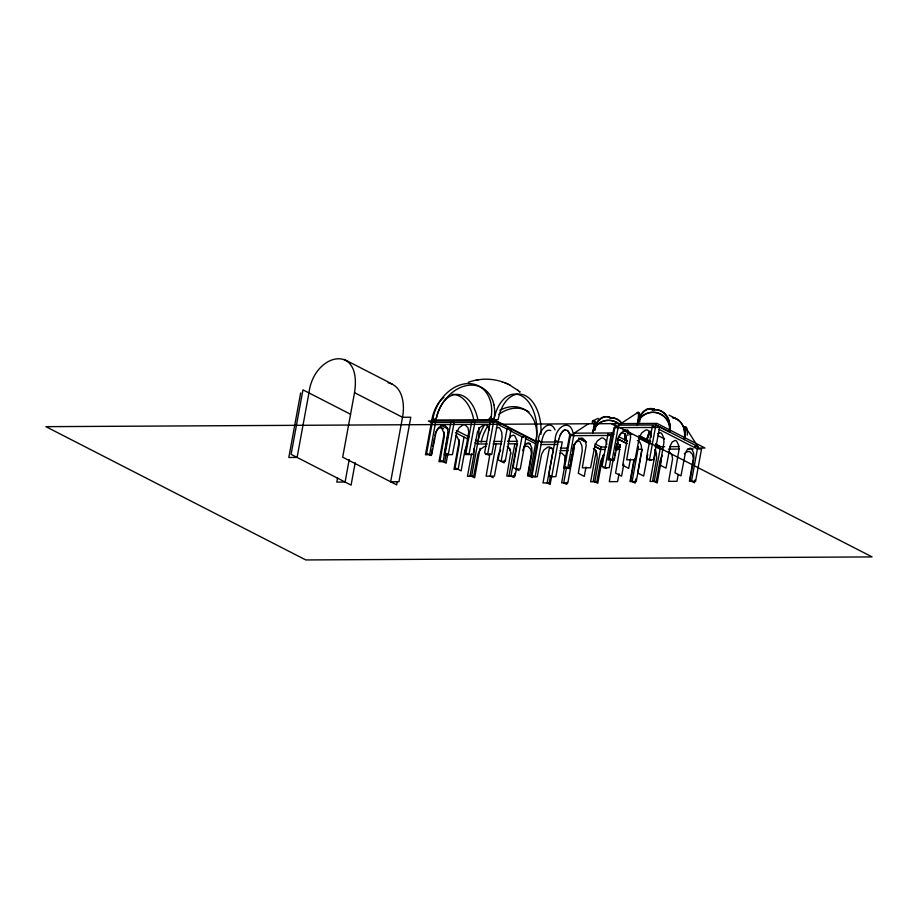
<?xml version="1.0" encoding="UTF-8"?>
<svg xmlns="http://www.w3.org/2000/svg" width="918" height="918" viewBox="0 0 918 918"><rect width="100%" height="100%" fill="white"/><g stroke="black" fill="none" stroke-linecap="round" stroke-linejoin="round"><path stroke-width="1.38" d="M490.017 453.607L486.115 476.19L494.4 476.144L498.233 455.408L500.585 450.038M516.547 468.1L515.09 476.04L506.805 476.086L510.683 452.585M565.511 461.203L564.754 455.994L561.988 453.274A5.887 4.487 -62.9 0 0 559.728 453.285M613.201 459.092L609.3 481.675L617.585 481.629L619.042 473.688M510.672 454.433L510.706 453.503M573.819 444.404L573.325 448.787M618.824 436.75L627.419 441.156L624.951 439.894L625.33 437.037M669.738 428.993L669.624 430.129M684.725 436.681L684.358 439.573A23.363 17.786 -62.9 0 0 672.492 417.575M633.879 459.907L630.012 481.56L636.231 481.537L642.152 449.281L638.01 449.292M625.273 437.599L624.951 439.929A16.535 15.95 36.3 0 0 624.928 434.03M634.476 459.08L630.574 480.78L635.084 483.086L635.853 478.886M620.063 445.161L620.132 444.576A16.535 15.95 36.3 0 1 619.811 446.917A16.535 1.836 -78 0 1 620.029 445.758L620.098 445.161L619.799 446.951L620.006 445.746M669.555 430.703L669.371 431.885L655.865 424.965L618.56 425.16L612.203 459.907M397.173 482.065L396.668 484.876L342.689 457.187L354.52 392.674C362.346 342.15 313.749 353.04 308.941 392.915L297.099 457.428L288.814 457.474L300.656 392.961M337.572 477.876L336.791 482.088L345.088 482.042L349.207 459.597M355.197 462.672L351.078 485.117L291.109 454.353L302.951 389.84L350.607 414.282M429.647 454.754L435.981 419.996L432.986 418.459M432.367 448.902L431.15 455.523L426.618 453.194L432.539 420.937L435.534 422.475M432.848 446.251L434.306 438.311M444.381 432.229L438.976 461.685L443.119 461.662L448.523 432.206M444.622 462.431L446.079 454.49M447.823 453.94L446.125 463.2L440.147 460.136L444.117 437.461L443.761 432.585L441.902 428.637A5.887 3.557 89.7 0 0 440.261 427.799L438.356 428.408L436.52 430.611M459.379 439.917L453.974 469.373L458.116 469.35L464.038 437.094M471.588 453.848L467.469 476.293L473.688 476.258L478.071 453.676L480.435 449.384L484.199 446.618A5.887 4.487 -62.9 0 1 485.92 446.481M471.611 476.27L477.968 441.524A36.341 21.894 89.7 0 0 478.771 427.616M480.011 448.351L474.606 477.808L470.108 475.501L473.906 454.754L473.895 448.879M487.63 454.444L493.999 419.687A36.341 27.643 -62.9 0 0 493.907 404.849M496.156 443.91L490.235 476.167L493.23 477.704M504.59 460.239L504.108 462.89L498.13 459.826L502.1 437.152L501.744 432.275L499.885 428.327A5.887 3.557 89.7 0 0 498.244 427.49L496.34 428.098M508.905 476.075L514.826 443.819M516.868 443.807L510.947 476.063L513.954 477.601L514.723 473.39M529.594 475.96L535.986 441.214A36.387 21.986 89.7 0 0 521.367 395.715A36.387 21.986 89.7 0 0 493.953 419.664M555.103 429.968C549.492 417.22 537.719 432.217 538.522 440.502L532.142 475.249L535.148 476.786L541.517 442.04C542.458 437.737 544.73 428.178 550.777 430.565M553.141 450.21L547.139 482.937L550.134 484.474L551.684 476.017M550.421 476.304L549.205 482.925L542.997 482.96L549.366 448.214L552.223 448.202M564.318 468.295L561.644 482.857L567.852 482.822L574.232 448.087L573.199 448.087M566.486 467.721L563.709 482.845L566.716 484.383L567.083 482.34M567.794 467.905L574.175 433.17L588.645 423.623M570.021 464.703L569.298 468.673L564.799 466.367L570.709 434.111L573.716 435.648M570.503 462.064L571.96 454.123M572.453 451.472L572.935 448.822M585.982 467.101L584.284 476.362L578.294 473.286L582.264 450.623L581.897 445.746L580.038 441.787A5.887 3.557 89.7 0 0 578.409 440.95L575.54 442.487L573.337 447.055M596.31 450.922L590.653 481.778L596.861 481.743L600.693 460.997L604.216 454.169M594.795 481.755L601.164 447.02L595.025 443.864M602.942 455.236L597.79 483.293L593.28 480.975L597.251 458.311L596.895 453.435L595.036 449.487A5.887 3.557 89.7 0 0 593.395 448.638M605.088 467.71L611.457 432.975L574.152 433.17M610.78 459.275L609.231 467.687L603.011 467.721M614.188 458.025L613.694 460.675L609.196 458.369L615.117 426.113L618.112 427.65M614.67 455.374L615.152 452.735M615.645 450.084L616.85 443.474M623.77 464.256L621.578 476.167L615.588 473.091L619.558 450.417L619.191 445.551L617.332 441.592M630.391 459.103L628.692 468.364L622.691 465.288L626.661 442.614L626.305 437.737L624.447 433.789A5.887 3.557 89.7 0 0 622.806 432.952L620.419 433.973L618.33 437.335M632.089 481.548L638.458 446.814M649.485 459.7L655.865 424.965L697.852 446.504L691.484 481.239M655.704 450.6L650.047 481.457L656.255 481.422L660.088 460.687L662.44 455.317M654.19 481.434L660.558 446.699L655.636 444.186M661.304 460.538L657.185 482.971L652.687 480.665L656.657 457.99L656.29 453.125L654.809 449.602M678.195 474.698L676.979 481.319L668.683 481.353L672.596 458.782L671.804 454.502L669.038 451.771A5.887 4.487 -62.9 0 0 668.488 451.656M694.995 479.965L694.478 482.776L689.969 480.47L693.951 457.795L693.583 452.918L691.724 448.971A5.887 3.557 89.7 0 0 690.095 448.133L687.226 449.659L685.298 453.354L680.972 475.857L674.982 472.781L678.953 450.107L678.597 445.23L676.738 441.283A5.887 3.557 89.7 0 0 675.097 440.445L672.228 441.971L670.301 445.666L665.986 468.157L659.985 465.082L663.955 442.419L663.599 437.542L661.74 433.594A5.887 3.557 89.7 0 0 660.099 432.745L657.713 433.766M555.183 440.422C554.805 426.801 571.673 416.669 573.429 435.66M558.362 440.629L551.718 476.694L548.723 475.157L555.092 440.422L558.178 441.96L558.775 439.297M434.788 435.671L435.201 433.904M522.744 450.727L523.145 448.959M617.344 440.824L618.009 438.184M651.321 431.621A16.535 15.95 36.3 0 0 647.052 439.779L647.752 436.876M647.729 454.433L643.69 476.052L637.689 472.977L641.659 450.302L641.303 445.437L639.444 441.478A5.887 3.557 89.7 0 0 637.803 440.64L637.344 440.64M558.695 439.297L560.657 434.306M508.159 441.271L508.423 440.399M435.465 433.032L436.13 431.368M523.73 447.238L525.819 443.876L528.217 442.855A5.887 3.557 89.7 0 1 529.847 443.692L531.706 447.651L532.073 452.517L528.091 475.191L532.589 477.498M560.014 435.465L562.516 431.529M509.088 438.735L510.821 436.188L513.219 435.166A5.887 3.557 89.7 0 1 514.86 436.004L516.719 439.963L517.075 444.828L513.105 467.503L519.095 470.578M466.918 445.299L464.944 450.153L461.111 470.888L455.121 467.813L459.092 445.138L458.736 440.261L456.877 436.314A5.887 3.557 89.7 0 0 455.672 435.557M561.162 433.262L561.782 432.332M562.436 431.529L564.513 430.06M684.335 453.744L684.954 453.136M563.182 430.886L563.847 430.393M618.56 425.16L637.884 412.434M523.719 447.353L525.612 446.4A5.887 4.487 -62.9 0 1 527.873 446.389L530.638 449.109L531.43 453.389L527.529 475.972L532.36 475.949M685.597 452.631L687.49 451.679A5.887 4.487 -62.9 0 1 689.762 451.667L692.516 454.387L693.308 458.667L689.407 481.25L695.626 481.216L701.547 448.959L697.393 448.982L659.09 429.337M595.082 419.664L598.318 418.379M468.191 382.358C479.999 377.964 493.448 378.136 505.129 382.886M564.421 430.06L565.155 429.865M478.886 379.673L476.27 380.098M652.273 409.876C660.73 408.04 668.843 415.188 669.543 423.542M609.391 417.736L612.134 417.793M565.063 429.876L567.439 430.473M431.839 420.019L498.141 419.664A36.387 21.929 89.7 0 1 523.432 394.809A36.387 21.929 89.7 0 1 540.943 434.283M475.421 440.227L477.968 441.524L486.46 441.478M493.528 441.443L502.02 441.397M507.677 441.374L517.591 441.317M538.74 441.202L535.986 441.214A36.387 27.724 -62.8 0 0 499.885 410.254M538.407 442.063L537.374 442.063L530.994 476.798L537.214 476.775L541.597 454.192L543.972 449.889L547.736 447.135A5.887 4.487 -62.9 0 1 549.997 447.123L552.406 449.166L553.428 452.299M540.484 442.051L562.241 441.937L555.86 476.671L549.641 476.706M477.509 444.014L487.412 443.956M493.081 443.922L501.572 443.876M507.918 443.853L517.58 443.796M525.624 443.75L529.996 443.727M541.069 444.53L557.639 444.438M601.164 447.02L606.695 446.986M615.817 446.94L620.511 446.917M664.701 446.676L660.547 446.699L655.463 444.094M669.876 446.653L679.205 446.596M695.075 446.515L697.852 446.504L685.367 427.031M695.19 446.515L697.852 446.504L695.178 445.93M560.416 448.156L567.324 448.122M697.864 448.053L704.978 448.018L657.001 423.405L45.9 426.663L305.797 559.946L872.1 556.916L612.203 423.634M600.705 449.487L594.566 446.343L600.693 449.499L604.859 449.476M615.909 449.418L620.052 449.395M662.865 449.166L660.111 449.177L655.016 446.573M668.396 449.131L679.446 449.074M687.731 449.028L693.251 449.005M559.969 450.635L568.253 450.6M485.53 454.433L491.75 454.399L497.671 422.142L431.391 422.498L425.47 454.754L431.689 454.72L436.073 432.137L438.437 427.845L442.212 425.091A5.887 4.487 -62.9 0 1 444.473 425.08L447.227 427.799L448.03 432.08L444.117 454.662L452.413 454.617L456.797 432.034L459.161 427.731L462.924 424.977A5.887 4.487 -62.9 0 1 465.185 424.965L467.95 427.685L468.742 431.965L464.841 454.548L473.103 454.502L477.486 431.919L479.85 427.627L483.614 424.862A5.887 4.487 -62.9 0 1 485.886 424.85L488.296 426.893L489.317 430.026M647.42 459.711L653.639 459.677L659.56 427.421L613.97 427.673L608.049 459.929L614.268 459.895L618.652 437.312L621.016 433.009L624.791 430.255A5.887 4.487 -62.9 0 1 627.051 430.244L629.805 432.963L630.609 437.243L626.696 459.826L634.992 459.78L639.376 437.197L641.739 432.906L645.503 430.14A5.887 4.487 -62.9 0 1 647.764 430.129L650.529 432.86L651.321 437.14M653.524 409.118L652.962 408.946A22.055 13.334 -88.8 0 0 651.654 408.694L650.954 408.613A23.42 14.172 -89.9 0 0 640.018 416.829A24.97 15.158 89.4 0 0 639.536 417.736M672.515 417.587C679.102 418.597 683.761 424.85 684.541 431.231M388.107 382.795C402.968 385.939 404.987 404.884 402.509 417.277L390.666 481.789L398.951 481.755L410.794 417.242L402.509 417.277L354.52 392.674M609.116 417.162L608.554 416.979A22.066 13.345 -88.8 0 0 606.901 416.68A23.363 14.034 88.8 0 0 595.484 424.644A24.97 14.975 -90 0 0 595.048 425.711M501.687 381.647L502.318 381.842M654.075 409.325L654.821 409.623A23.375 14.114 89.7 0 0 637.207 425.08M609.667 417.357L611.124 418.103M609.85 417.438L610.94 417.988M506.07 383.276L508.297 384.275M504.613 382.668L506.679 383.529M621.842 423.565A23.581 17.763 -63.9 0 0 616.793 419.101L616.173 418.837A23.386 17.832 -62.9 0 0 612.111 417.885M509.433 384.849L518.326 390.632M507.78 384.034L510.006 385.135M669.13 415.166L676.635 419.01M655.406 427.444L652.411 425.906L646.49 458.162L650.988 460.469M658.229 435.717L664.483 438.919M638.917 435.602L650.38 441.478M611.422 423.657L618.996 427.536M623.024 430.163L631.607 434.57M638.48 438.093L650.105 444.048M606.591 468.478L602.093 466.172L608.003 433.916L611.009 435.453L569.573 435.671L563.652 467.928L569.86 467.893L574.255 445.31L576.619 441.019L580.383 438.265A5.887 4.487 -62.9 0 1 582.643 438.242L585.409 440.973L586.2 445.253L582.299 467.836L590.584 467.79L594.967 445.207L597.331 440.904L601.106 438.15A5.887 4.487 -62.9 0 1 603.367 438.138L605.777 440.181L606.89 444.22M538.522 440.502L541.517 442.04M537.982 442.246L491.004 418.149A36.387 27.701 -62.8 0 0 468.364 383.563A36.387 27.701 -62.8 0 0 432.963 418.459M537.615 442.625L494.687 420.616L428.385 420.96L432.171 422.911M493.528 422.165L490.522 420.628L484.601 452.884L489.133 455.213M497.292 424.105L507.539 429.349M509.754 430.496L523.249 437.416M525.348 438.483L535.527 443.704M344.135 359.363L392.112 383.976M456.338 430.439L469.064 436.957M440.56 425.057L448.248 429.004M455.454 432.688L468.605 439.447M474.973 442.705L477.532 444.014M441.019 427.444L443.543 428.74M639.571 435.935L650.736 441.661M611.457 432.975L613.924 434.237M519.599 391.699L520.081 392.101L517.878 390.265M567.347 430.485L567.955 430.955M567.875 430.955L569.745 434.248M568.368 431.563L568.839 432.321M509.949 449.223L507.184 446.504L509.57 448.546L510.706 452.574M569.275 433.216L570.353 436.681L569.998 435.407M510.213 449.992L510.431 450.818M620.316 444.817A16.685 16.272 6.9 0 1 620.006 446.986M627.751 429.98A16.685 3.993 -77.3 0 1 627.855 435.534M617.504 449.774A16.685 3.993 -77.3 0 1 617.917 446.756M625.181 433.812A22.468 16.903 -63.5 0 1 625.124 437.06M616.586 419.01A23.593 18.131 -61.8 0 1 622.002 423.393M611.904 417.69A23.937 18.188 -63.1 0 1 616.403 418.883M608.955 416.956A38.2 23.466 -85.7 0 1 609.701 417.185M608.749 416.944A22.594 13.621 88.8 0 0 606.901 416.634A23.363 14.149 -88 0 0 595.782 425.103M595.128 425.768A24.97 15.158 89.4 0 1 595.598 424.804M593.269 430.117A22.606 13.724 89.3 0 1 594.956 425.55M592.374 421.477A16.685 3.833 -75.1 0 1 595.254 430.072M609.104 417.3A40.151 23.673 85.2 0 1 609.655 417.518M593.625 430.416A22.606 13.54 -89.9 0 1 595.22 425.929M625.342 433.824A16.685 16.122 7.4 0 1 625.227 439.986M592.603 433.055A16.685 16.122 7.4 0 1 618.204 423.152M625.548 433.698A22.468 17.293 -62.2 0 1 625.525 437.002M625.686 435.488A16.535 1.836 -78 0 1 624.951 439.894M618.812 423.99A16.535 15.95 36.3 0 0 592.798 433.066A16.535 1.836 -78 0 0 592.144 422.762M653.364 408.912A38.2 23.466 -85.7 0 1 654.109 409.153M651.482 408.602A22.652 13.655 88.8 0 1 653.157 408.889M651.137 408.636A23.386 14.057 89 0 0 639.915 416.623A24.97 14.975 -90 0 0 639.456 417.667M637.689 422.085A22.606 13.724 89.3 0 1 639.364 417.506M637.253 412.974A16.685 3.833 -75.1 0 1 639.674 422.028M653.513 409.256A40.151 23.673 85.2 0 1 654.064 409.474M638.033 422.372A22.606 13.54 -89.9 0 1 639.628 417.885M637.012 425.023A16.685 16.122 7.4 0 1 656.772 412.675A16.685 16.122 7.4 0 1 669.635 431.942M669.704 423.473A22.468 17.293 -62.2 0 1 669.933 428.97M684.576 427.432A16.535 1.836 -78 0 1 684.346 439.573M646.788 439.722A16.685 16.272 6.9 0 1 651.011 431.942M647.546 436.842A22.468 17.304 -62.5 0 1 649.76 431.322M684.599 427.157A16.685 3.993 -77.3 0 1 687.261 435.178M684.38 431.299A22.468 16.903 -63.5 0 1 684.53 436.716M637.023 413.685A16.535 1.836 -78 0 1 637.207 425.068A16.535 15.95 36.3 0 1 656.186 412.675A16.535 15.95 36.3 0 1 669.36 431.885A23.363 17.775 -62.9 0 0 652.044 409.921M647.075 439.779A23.363 17.786 -62.9 0 1 650.059 431.219M477.922 441.524A36.387 27.724 -62.8 0 1 484.75 424.518M488.25 419.813A36.387 27.724 -62.8 0 1 491.486 416.382M477.888 419.824A36.387 21.963 89.7 0 0 456.797 394.384A36.387 21.963 89.7 0 0 435.97 419.985A36.387 27.701 -62.8 0 1 464.841 385.985A36.387 27.701 -62.8 0 1 493.953 404.827M431.816 420.008A36.387 21.963 89.7 0 1 443.945 397.448M452.207 394.419A36.387 21.963 89.7 0 1 473.745 419.836M498.887 414.305A36.387 27.678 -62.9 0 1 529.02 412.021M481.158 442.097A36.387 27.678 -62.9 0 1 488.055 425.665M492.53 419.951A36.387 27.678 -62.9 0 1 493.505 418.929M451.163 420.846L445.241 453.102L448.236 454.639L454.158 422.383L451.163 420.846M471.875 420.731L465.954 452.987L468.96 454.525L474.881 422.269L471.875 420.731M507.023 429.096L501.102 461.352L505.256 461.329L511.177 429.073L507.023 429.096M522.021 436.784L516.1 469.041L520.242 469.018L526.163 436.761L522.021 436.784M592.913 432.504L592.787 433.101L593.476 430.267L592.913 432.504M637.321 424.472L637.195 425.057L637.884 422.234L637.321 424.472M626.96 443.635L617.137 438.597L626.96 443.635M585.982 441.937L578.615 438.173L585.982 441.948"/></g></svg>
